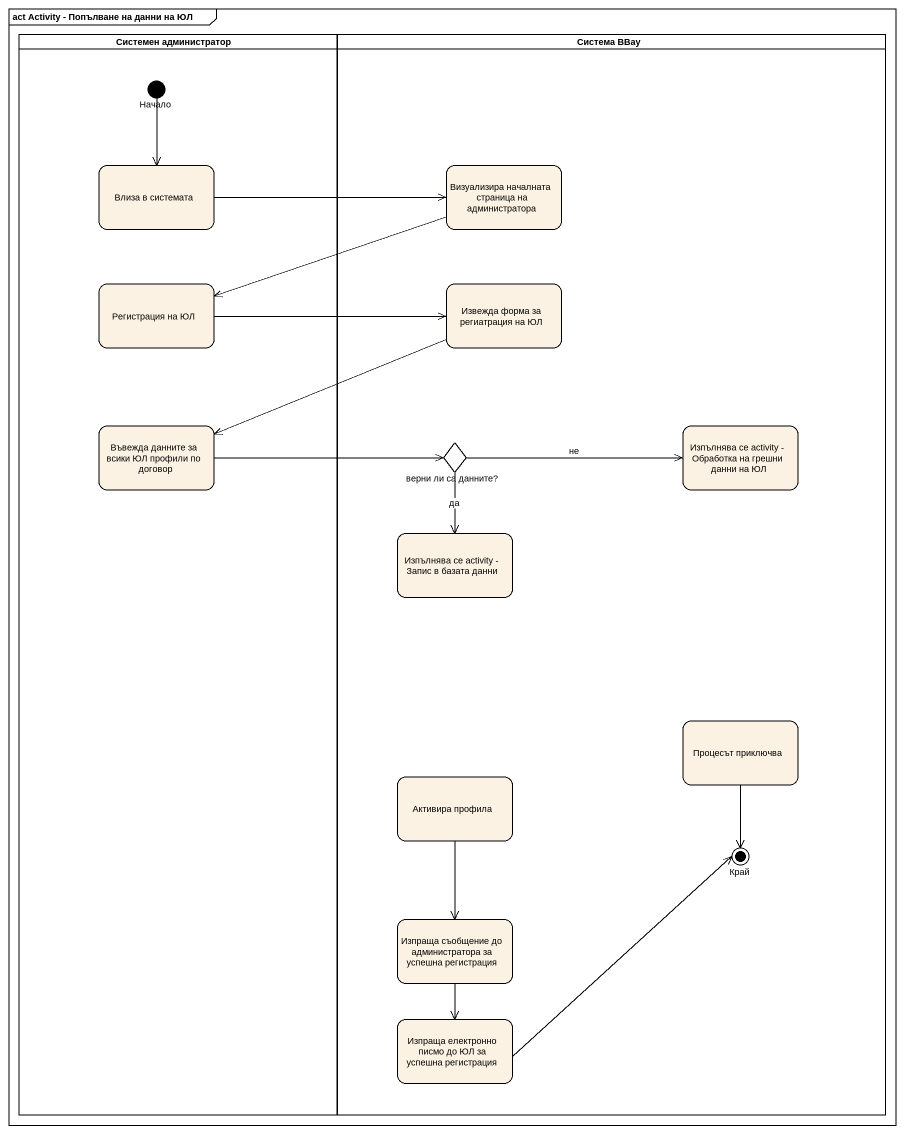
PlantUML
@startuml
mainframe act Activity - Попълване на данни на ЮЛ
hide empty description
state "Системен администратор" as Системен_администратор <<partition>> {
  state Начало <<start>>
  state "Влиза в системата" as Влиза_в_системата
  state "Регистрация на ЮЛ" as Регистрация_на_ЮЛ
  state "Въвежда данните за всики ЮЛ профили по договор" as Въвежда_данните_за_всики_ЮЛ
}
state "Система BBay" as Система_BBay <<partition>> {
  state "Визуализира началната страница на администратора" as Визуализира_началната
  state "Извежда форма за региатрация на ЮЛ" as Извежда_форма_за
  state "верни ли са данните?" as верни_ли_са_данните <<choice>>
  state "Изпълнява се activity - Обработка на грешни данни на ЮЛ" as Изпълнява_се_activity
  state "Изпълнява се activity - Запис в базата данни" as Изпълнява_се_activity_Запис
  state "Процесът приключва" as Процесът_приключва
  state "Активира профила" as Активира_профила
  state Край <<end>>
  state "Изпраща съобщение до администратора за успешна регистрация" as Изпраща_съобщение_до
  state "Изпраща електронно писмо до ЮЛ за успешна регистрация" as Изпраща_електронно_писмо_до
}
Начало --> Влиза_в_системата
Влиза_в_системата -right-> Визуализира_началната
Визуализира_началната -left-> Регистрация_на_ЮЛ
Регистрация_на_ЮЛ -right-> Извежда_форма_за
Извежда_форма_за -left-> Въвежда_данните_за_всики_ЮЛ
Въвежда_данните_за_всики_ЮЛ -right-> верни_ли_са_данните
верни_ли_са_данните -right-> Изпълнява_се_activity : не
верни_ли_са_данните --> Изпълнява_се_activity_Запис : да
Процесът_приключва --> Край
Активира_профила --> Изпраща_съобщение_до
Изпраща_съобщение_до --> Изпраща_електронно_писмо_до
Изпраща_електронно_писмо_до -up-> Край
@enduml
